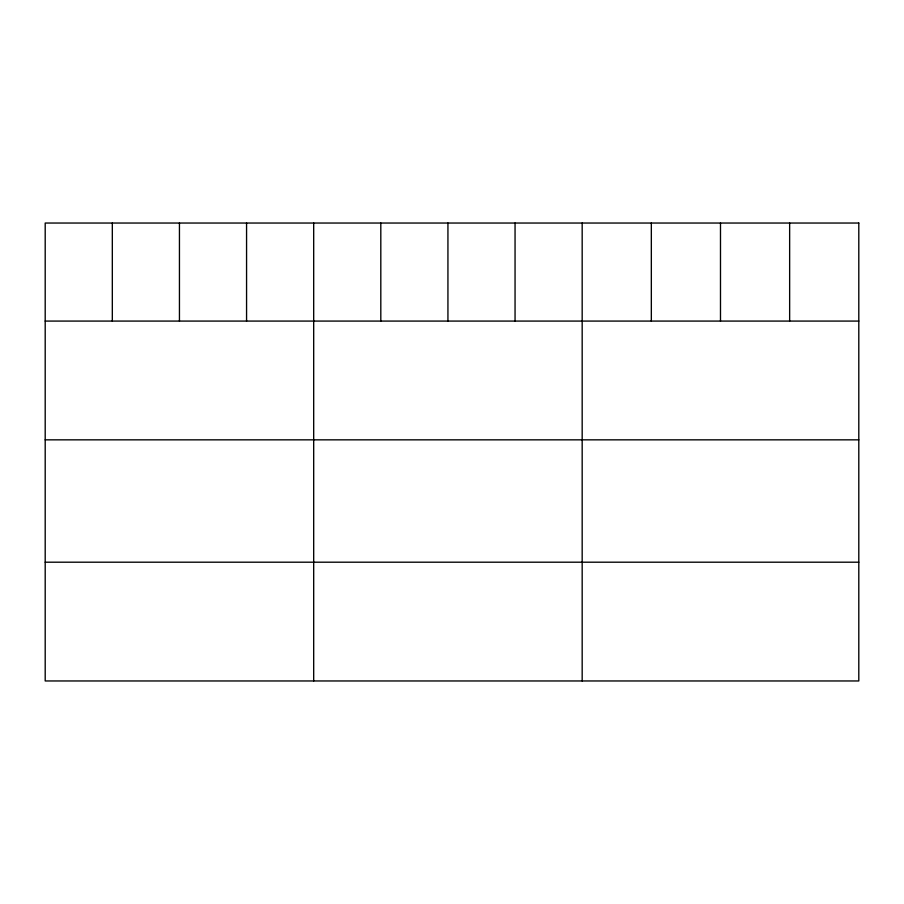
<?xml version="1.0" encoding="UTF-8"?>
<svg xmlns="http://www.w3.org/2000/svg" width="904" height="904" viewBox="0 0 904 904"><rect width="100%" height="100%" fill="white"/><g stroke="black" fill="none" stroke-linecap="round" stroke-linejoin="round"><path stroke-width="1.36" d="M45.2 321.078L858.8 321.078M45.2 439.841L858.8 439.841M45.2 562.198L858.8 562.198M789.644 223.039L789.644 321.078M720.488 223.039L720.488 321.078M651.332 223.039L651.332 321.078M582.176 223.039L582.176 680.961M515.054 223.039L515.054 321.078M447.932 223.039L447.932 321.078M380.81 223.039L380.81 321.078M313.688 223.039L313.688 680.961M246.566 223.039L246.566 321.078M179.444 223.039L179.444 321.078M112.322 223.039L112.322 321.078M858.8 223.039L45.2 223.039L45.2 680.961L858.8 680.961L858.8 223.039"/></g></svg>
